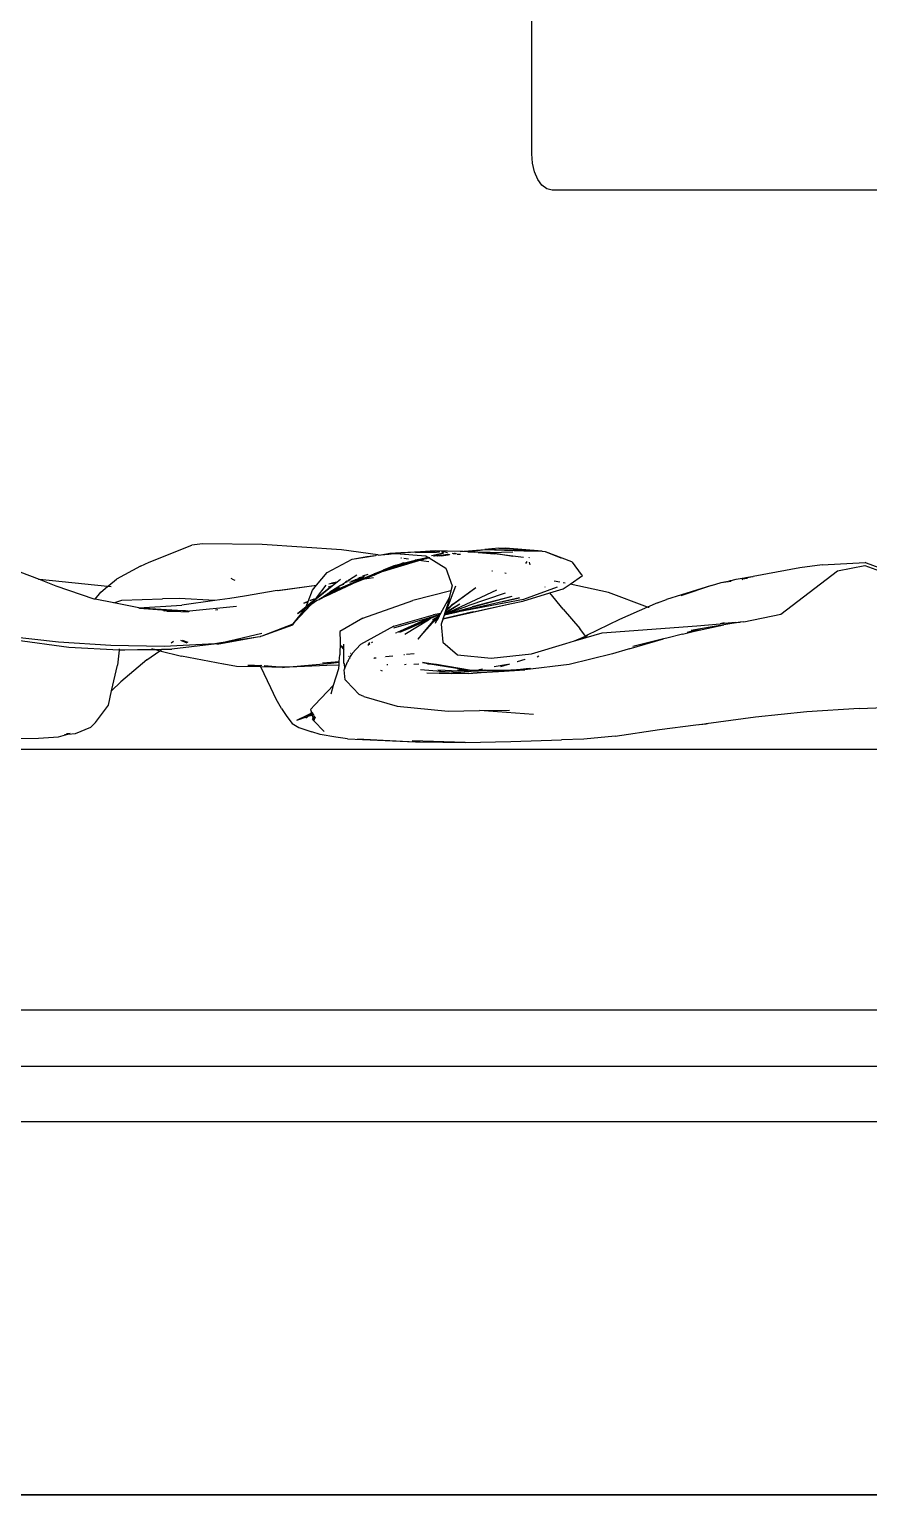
# Model space of a CAD drawing. Header units: millimetres. Extents: x -41292 to 298682, y -22072 to 33155.
# Drawn here: x 27700 to 27925, y 1260.6 to 1653.7 of the extents above; entities that cross this region are included whole.
import ezdxf

# ---------------------------------------------------------------- set-up
doc = ezdxf.new("R2010")
doc.units = ezdxf.units.MM
doc.layers.add('창호', color=4, linetype='Continuous')
doc.layers.add('틀', color=8, linetype='Continuous')

# ---------------------------------------------------------------- blocks, each defined once
blk = doc.blocks.new('AHSISHEUD')
for p, q in [((28462.05, 19268.38), (28462.05, 21288.95)), ((28462.23, 19265.87), (28462.05, 19268.38)), ((28462.78, 19263.53), (28462.23, 19265.87)), ((28463.66, 19261.51), (28462.78, 19263.53)), ((28464.8, 19259.97), (28463.66, 19261.51)), ((28466.12, 19259), (28464.8, 19259.97)), ((28467.55, 19258.67), (28466.12, 19259)), ((29556.55, 19258.67), (28467.55, 19258.67)), ((28359.47, 19158.84), (28370.91, 19163.39)), ((28373.8, 19163.77), (28370.91, 19163.39)), ((28389.83, 19163.62), (28373.8, 19163.77)), ((28411.08, 19162.13), (28389.83, 19163.62)), ((28420.79, 19160.8), (28411.08, 19162.13)), ((28436.18, 19161.91), (28425.6, 19161.14)), ((28427.01, 19161.41), (28436.18, 19161.91)), ((28436.57, 19161.57), (28430.95, 19161.46)), ((28430.95, 19161.46), (28432.61, 19161.56)), ((28432.61, 19161.56), (28437.22, 19161.63)), ((28432.61, 19161.56), (28436.57, 19161.57)), ((28442.89, 19161.74), (28436.18, 19161.91)), ((28437.22, 19161.63), (28436.57, 19161.57)), ((28437.42, 19161.58), (28437.22, 19161.63)), ((28437.85, 19161.64), (28438.05, 19161.6)), ((28438.05, 19161.6), (28438.2, 19161.64)), ((28438.28, 19161.57), (28438.05, 19161.6)), ((28438.43, 19161.61), (28438.28, 19161.57)), ((28438.94, 19161.54), (28438.43, 19161.61)), ((28442.89, 19161.74), (28449.5, 19162.26)), ((28443.69, 19161.72), (28442.89, 19161.74)), ((28444.9, 19161.63), (28443.69, 19161.72)), ((28444.9, 19161.63), (28445.03, 19161.65)), ((28445.03, 19161.65), (28449.5, 19162.26)), ((28445.03, 19161.65), (28446.75, 19161.49)), ((28453.28, 19162.6), (28449.5, 19162.26)), ((28464.87, 19161.78), (28449.5, 19162.26)), ((28449.5, 19162.26), (28459.99, 19161.86)), ((28450.92, 19161.46), (28456.97, 19161.61)), ((28464.87, 19161.78), (28453.28, 19162.6)), ((28453.28, 19162.6), (28455.07, 19162.57)), ((28464.87, 19161.78), (28455.07, 19162.57)), ((28459.99, 19161.86), (28464.87, 19161.78)), ((28464.87, 19161.78), (28465.65, 19161.75)), ((28465.65, 19161.75), (28469.91, 19160.04)), ((28465.65, 19161.75), (28472.72, 19159.07)), ((28357.16, 19157.82), (28350.76, 19154.32)), ((28357.16, 19157.82), (28359.47, 19158.84)), ((28407.22, 19156.06), (28413.93, 19159.69)), ((28413.93, 19159.69), (28420.21, 19160.67)), ((28413.93, 19159.69), (28417.88, 19160.38)), ((28417.88, 19160.38), (28420.21, 19160.67)), ((28420.79, 19160.8), (28420.21, 19160.67)), ((28421.01, 19160.77), (28420.79, 19160.8)), ((28421.01, 19160.77), (28421.7, 19160.85)), ((28421.39, 19160.72), (28421.33, 19160.72)), ((28421.7, 19160.85), (28424.01, 19161.26)), ((28421.7, 19160.85), (28423.73, 19161.03)), ((28426.24, 19158.1), (28422.28, 19156.69)), ((28425.1, 19157.84), (28422.28, 19156.69)), ((28422.33, 19156.41), (28431.83, 19159.29)), ((28423.73, 19161.03), (28425.03, 19161.18)), ((28425.6, 19161.14), (28423.73, 19161.03)), ((28424.01, 19161.26), (28427.01, 19161.41)), ((28424.01, 19161.26), (28425.03, 19161.18)), ((28425.03, 19161.18), (28427.01, 19161.41)), ((28425.03, 19161.18), (28425.6, 19161.14)), ((28431.13, 19159.22), (28425.08, 19157.51)), ((28425.08, 19157.51), (28426.87, 19158.25)), ((28425.34, 19157.89), (28425.1, 19157.84)), ((28425.48, 19157.94), (28425.34, 19157.89)), ((28425.48, 19157.94), (28427.45, 19158.57)), ((28426.24, 19158.1), (28425.48, 19157.94)), ((28425.6, 19161.14), (28433.64, 19160.52)), ((28426.24, 19158.1), (28426.87, 19158.25)), ((28426.62, 19158.24), (28426.24, 19158.1)), ((28427.45, 19158.57), (28426.62, 19158.24)), ((28427.26, 19158.4), (28426.62, 19158.24)), ((28426.87, 19158.25), (28431.13, 19159.22)), ((28426.87, 19158.25), (28427.26, 19158.4)), ((28427.16, 19159.93), (28426.93, 19159.96)), ((28430.46, 19159.24), (28427.26, 19158.4)), ((28427.26, 19158.4), (28427.79, 19158.65)), ((28427.79, 19158.65), (28427.45, 19158.57)), ((28427.79, 19158.65), (28428, 19158.7)), ((28429.06, 19159.67), (28427.82, 19159.84)), ((28431.01, 19159.4), (28430.46, 19159.24)), ((28431.15, 19159.38), (28430.46, 19159.24)), ((28431.01, 19159.4), (28430.86, 19159.42)), ((28431.65, 19159.58), (28431.01, 19159.4)), ((28431.15, 19159.38), (28431.01, 19159.4)), ((28431.52, 19159.33), (28431.13, 19159.22)), ((28431.21, 19159.37), (28431.15, 19159.38)), ((28432.46, 19159.6), (28431.21, 19159.37)), ((28431.52, 19159.33), (28431.21, 19159.37)), ((28431.58, 19159.32), (28431.52, 19159.33)), ((28431.65, 19159.34), (28431.58, 19159.32)), ((28431.65, 19159.58), (28434.23, 19160.16)), ((28431.65, 19159.58), (28433.14, 19159.79)), ((28431.65, 19159.34), (28433.11, 19159.68)), ((28432.46, 19159.6), (28431.65, 19159.34)), ((28431.83, 19159.29), (28431.65, 19159.34)), ((28431.83, 19159.29), (28433.11, 19159.68)), ((28434.49, 19158.92), (28431.83, 19159.29)), ((28432.77, 19159.65), (28432.46, 19159.6)), ((28433.14, 19159.79), (28432.77, 19159.65)), ((28433.11, 19159.68), (28432.77, 19159.65)), ((28433.41, 19159.77), (28433.11, 19159.68)), ((28433.14, 19159.79), (28433.33, 19159.84)), ((28433.33, 19159.84), (28433.6, 19159.88)), ((28433.41, 19159.77), (28434.01, 19159.95)), ((28433.41, 19159.77), (28433.86, 19159.85)), ((28433.6, 19159.88), (28433.91, 19159.97)), ((28433.64, 19160.52), (28434.23, 19160.16)), ((28434.45, 19160.02), (28433.86, 19159.85)), ((28433.86, 19159.85), (28434.01, 19159.95)), ((28433.91, 19159.97), (28434.01, 19159.95)), ((28434.01, 19159.95), (28434.31, 19160.04)), ((28434.23, 19160.16), (28434.36, 19160.18)), ((28434.34, 19160.09), (28434.23, 19160.16)), ((28434.31, 19160.04), (28434.34, 19160.09)), ((28434.31, 19160.04), (28434.4, 19160.05)), ((28434.34, 19160.09), (28434.43, 19160.15)), ((28434.34, 19160.09), (28434.4, 19160.05)), ((28434.4, 19160.05), (28434.48, 19160.13)), ((28434.4, 19160.05), (28434.45, 19160.02)), ((28434.45, 19160.02), (28434.53, 19160.1)), ((28434.53, 19159.97), (28434.45, 19160.02)), ((28434.48, 19160.13), (28434.53, 19160.1)), ((28434.53, 19160.1), (28434.57, 19160.08)), ((28434.53, 19159.97), (28434.65, 19160.05)), ((28434.68, 19160.03), (28434.53, 19159.97)), ((28434.53, 19159.97), (28439, 19157.22)), ((28434.74, 19160), (28434.68, 19160.03)), ((28438.44, 19161.3), (28435.23, 19160.53)), ((28435.76, 19160.53), (28435.92, 19160.53)), ((28435.99, 19160.55), (28435.92, 19160.53)), ((28436.03, 19160.53), (28435.99, 19160.55)), ((28438.44, 19161.3), (28436.03, 19160.53)), ((28436.03, 19160.53), (28437.62, 19160.71)), ((28436.77, 19160.53), (28436.86, 19160.53)), ((28436.86, 19160.53), (28437.62, 19160.71)), ((28437.37, 19160.54), (28438.81, 19160.78)), ((28437.62, 19160.71), (28437.68, 19160.72)), ((28437.68, 19160.72), (28439.57, 19161)), ((28437.68, 19160.72), (28439.75, 19160.95)), ((28437.68, 19160.72), (28438.81, 19160.78)), ((28437.81, 19160.53), (28437.71, 19160.54)), ((28437.81, 19160.53), (28439.7, 19160.83)), ((28439.16, 19160.8), (28437.81, 19160.53)), ((28438.47, 19161.29), (28438.44, 19161.3)), ((28438.81, 19160.78), (28439.16, 19160.8)), ((28439.44, 19161.48), (28439.07, 19161.44)), ((28439.16, 19160.8), (28439.75, 19160.95)), ((28439.16, 19160.8), (28439.7, 19160.83)), ((28439.44, 19161.48), (28439.51, 19161.47)), ((28439.57, 19161), (28439.62, 19160.99)), ((28439.7, 19160.83), (28440.03, 19160.88)), ((28439.75, 19160.95), (28439.87, 19160.92)), ((28440.03, 19160.88), (28440.13, 19160.85)), ((28441.12, 19161.11), (28440.83, 19161.16)), ((28441.29, 19161.19), (28441.12, 19161.11)), ((28441.74, 19161.18), (28441.12, 19161.11)), ((28441.29, 19161.19), (28441.36, 19161.23)), ((28441.32, 19161.08), (28441.74, 19161.18)), ((28441.36, 19161.23), (28441.49, 19161.21)), ((28441.74, 19161.18), (28441.87, 19161.16)), ((28442.05, 19160.96), (28443.01, 19161.01)), ((28447.74, 19161.42), (28446.75, 19161.49)), ((28448.92, 19161.47), (28447.74, 19161.42)), ((28447.74, 19161.42), (28448.85, 19161.34)), ((28448.85, 19161.34), (28450.92, 19161.46)), ((28448.85, 19161.34), (28452.1, 19161.1)), ((28450.92, 19161.46), (28448.92, 19161.47)), ((28450.92, 19161.46), (28457.02, 19160.49)), ((28457.02, 19160.49), (28452.1, 19161.1)), ((28459.82, 19160.11), (28457.02, 19160.49)), ((28460.73, 19159.07), (28460.37, 19158.46)), ((28461.36, 19160.11), (28461.28, 19159.99)), ((28461.68, 19158.17), (28461.43, 19158.81)), ((28461.44, 19159.98), (28461.48, 19160.1)), ((28469.91, 19160.04), (28469.96, 19160.02)), ((28472.9, 19158.84), (28472.72, 19159.07)), ((28472.9, 19158.84), (28472.97, 19158.81)), ((28475.41, 19155.54), (28472.97, 19158.81)), ((28539.89, 19158.18), (28533.98, 19157.29)), ((28539.89, 19158.18), (28551.46, 19158.76)), ((28544.05, 19156.56), (28551.34, 19157.95)), ((28551.34, 19157.95), (28557.31, 19155.85)), ((28551.85, 19158.59), (28551.46, 19158.76)), ((28557.85, 19156.36), (28551.85, 19158.59)), ((28330.12, 19154.16), (28324.96, 19156.17)), ((28330.12, 19154.16), (28329.8, 19154.19)), ((28334.53, 19152.44), (28330.12, 19154.16)), ((28348.35, 19152.32), (28330.12, 19154.16)), ((28348.72, 19152.63), (28350.76, 19154.32)), ((28381.41, 19154.54), (28382.02, 19154.21)), ((28382.02, 19154.21), (28382.46, 19153.98)), ((28404.38, 19152.65), (28407.22, 19156.06)), ((28409.15, 19151.27), (28415.69, 19154.01)), ((28409.9, 19153.58), (28410.77, 19154.27)), ((28412.59, 19153.77), (28412.11, 19153.46)), ((28415.69, 19154.01), (28412.47, 19152.45)), ((28412.59, 19153.77), (28412.76, 19153.88)), ((28412.59, 19153.77), (28412.92, 19153.82)), ((28412.59, 19153.77), (28412.9, 19153.8)), ((28412.76, 19153.88), (28413.2, 19154.02)), ((28412.76, 19153.88), (28412.92, 19153.98)), ((28412.92, 19153.98), (28413.08, 19154.09)), ((28413.2, 19154.02), (28412.92, 19153.98)), ((28413.08, 19154.09), (28413.23, 19154.19)), ((28413.39, 19154.16), (28413.08, 19154.09)), ((28413.24, 19154.05), (28413.2, 19154.02)), ((28413.23, 19154.19), (28415.19, 19155.46)), ((28413.23, 19154.19), (28413.49, 19154.24)), ((28415.33, 19154.14), (28413.23, 19153.41)), ((28414.94, 19154.08), (28413.68, 19153.63)), ((28413.97, 19153.05), (28418.11, 19154.99)), ((28417.36, 19154.41), (28413.97, 19153.05)), ((28414.45, 19154.01), (28414.48, 19154.03)), ((28414.48, 19154.03), (28414.94, 19154.08)), ((28414.83, 19154.2), (28416.67, 19154.7)), ((28414.97, 19154.09), (28414.94, 19154.08)), ((28416.67, 19154.7), (28414.97, 19154.09)), ((28414.97, 19154.09), (28415.33, 19154.14)), ((28416.57, 19154.57), (28415.33, 19154.14)), ((28415.33, 19154.14), (28416.04, 19154.23)), ((28416.67, 19154.7), (28415.44, 19154.5)), ((28415.69, 19154.01), (28415.72, 19154.03)), ((28415.72, 19154.03), (28418.11, 19154.99)), ((28415.75, 19154.65), (28415.83, 19154.69)), ((28417.24, 19155), (28415.83, 19154.69)), ((28415.83, 19154.69), (28417.08, 19154.89)), ((28416.67, 19154.7), (28416.84, 19154.74)), ((28416.83, 19155.18), (28418.23, 19155.63)), ((28416.84, 19154.74), (28416.94, 19154.8)), ((28419.8, 19155.39), (28417.36, 19154.41)), ((28417.36, 19154.41), (28419.66, 19154.72)), ((28418.11, 19154.99), (28419.86, 19155.71)), ((28422.33, 19156.41), (28419.8, 19155.39)), ((28419.8, 19155.39), (28420.12, 19155.45)), ((28425.08, 19157.51), (28419.86, 19155.71)), ((28419.86, 19155.71), (28422.28, 19156.69)), ((28419.86, 19155.71), (28422.33, 19156.41)), ((28425.08, 19157.51), (28422.33, 19156.41)), ((28439, 19157.22), (28440.73, 19152.47)), ((28451.57, 19156.42), (28451.35, 19156.46)), ((28455.21, 19155.82), (28454.87, 19155.88)), ((28469.63, 19153.47), (28468.12, 19153.71)), ((28472.38, 19152.98), (28475.68, 19155.25)), ((28475.68, 19155.25), (28475.41, 19155.54)), ((28512.83, 19153.39), (28515.16, 19153.8)), ((28512.83, 19153.39), (28514.75, 19153.67)), ((28514.89, 19153.7), (28515.48, 19153.78)), ((28515.16, 19153.8), (28516.86, 19154.29)), ((28515.75, 19153.88), (28515.16, 19153.8)), ((28516.86, 19154.29), (28521.21, 19154.99)), ((28518.49, 19154.24), (28518.65, 19154.3)), ((28519.78, 19154.43), (28518.65, 19154.3)), ((28519.43, 19154.63), (28521.21, 19154.99)), ((28521.03, 19154.9), (28519.43, 19154.63)), ((28519.93, 19154.49), (28519.78, 19154.43)), ((28521.21, 19154.99), (28521.36, 19155.02)), ((28521.36, 19155.02), (28521.4, 19155.03)), ((28533.98, 19157.29), (28521.4, 19155.03)), ((28528.82, 19144.91), (28544.05, 19156.56)), ((28344.75, 19148.94), (28334.53, 19152.44)), ((28345, 19148.89), (28346.51, 19150.83)), ((28346.51, 19150.83), (28348.35, 19152.32)), ((28348.35, 19152.32), (28348.72, 19152.63)), ((28349.32, 19152.23), (28348.35, 19152.32)), ((28385.09, 19149.77), (28381.15, 19149.12)), ((28393.78, 19151.27), (28385.09, 19149.77)), ((28393.78, 19151.27), (28404.38, 19152.65)), ((28394.13, 19151.26), (28404.38, 19152.65)), ((28402.13, 19148.31), (28403.26, 19151.31)), ((28403.26, 19151.31), (28404.38, 19152.65)), ((28403.96, 19148.75), (28408.54, 19152.49)), ((28404.33, 19149.24), (28406.92, 19152.7)), ((28408.54, 19152.49), (28404.59, 19149.35)), ((28408.25, 19150.75), (28405.07, 19148.88)), ((28405.07, 19148.88), (28407.44, 19150.42)), ((28408.25, 19150.75), (28405.09, 19148.84)), ((28406.91, 19149.73), (28405.97, 19149.28)), ((28406.91, 19149.73), (28413.97, 19153.05)), ((28412.47, 19152.45), (28406.91, 19149.73)), ((28407.44, 19150.42), (28407.97, 19150.77)), ((28408.25, 19150.75), (28407.44, 19150.42)), ((28407.61, 19152.24), (28408.54, 19152.49)), ((28409.56, 19153.3), (28407.7, 19152.92)), ((28410.8, 19152.61), (28407.97, 19150.77)), ((28407.97, 19150.77), (28409.08, 19151.23)), ((28408, 19153.14), (28408.08, 19153.17)), ((28408.08, 19153.17), (28409.56, 19153.3)), ((28408.36, 19150.8), (28408.25, 19150.75)), ((28412.47, 19152.45), (28408.36, 19150.8)), ((28409.08, 19151.23), (28408.36, 19150.8)), ((28408.39, 19153.3), (28409.9, 19153.58)), ((28408.54, 19152.49), (28409.56, 19153.3)), ((28409.08, 19151.23), (28409.15, 19151.27)), ((28410.52, 19152.08), (28409.15, 19151.27)), ((28409.56, 19153.3), (28409.9, 19153.58)), ((28410.8, 19152.61), (28412.11, 19153.46)), ((28411.56, 19152.84), (28410.8, 19152.61)), ((28411.68, 19152.92), (28411.56, 19152.84)), ((28412.11, 19153.46), (28412.61, 19153.59)), ((28440.41, 19151.17), (28430.21, 19148.54)), ((28439.28, 19146.19), (28441.7, 19152.48)), ((28440.41, 19151.17), (28439.94, 19149.28)), ((28452.63, 19151.31), (28440.23, 19145.55)), ((28440.73, 19152.47), (28440.41, 19151.17)), ((28440.53, 19147.36), (28447.1, 19152.06)), ((28440.97, 19147.56), (28447.1, 19152.06)), ((28454.93, 19150.51), (28444.91, 19147.16)), ((28459.72, 19148.41), (28466.89, 19150.6)), ((28468.89, 19152.14), (28459.85, 19148.8)), ((28465.63, 19152.14), (28465.61, 19152.17)), ((28466.89, 19150.6), (28470.52, 19151.7)), ((28470.53, 19146.25), (28466.89, 19150.6)), ((28471, 19153.24), (28470.49, 19153.32)), ((28470.52, 19151.7), (28472.38, 19152.98)), ((28482.69, 19150.69), (28472.38, 19152.98)), ((28493.12, 19146.77), (28482.69, 19150.69)), ((28510.28, 19152.55), (28498.22, 19148.83)), ((28510.28, 19152.55), (28502.04, 19149.81)), ((28510.28, 19152.55), (28512.83, 19153.39)), ((28345, 19148.89), (28344.75, 19148.94)), ((28350.05, 19147.9), (28345, 19148.89)), ((28350.05, 19147.9), (28352.16, 19148.69)), ((28356.75, 19146.59), (28350.05, 19147.9)), ((28352.16, 19148.69), (28363.05, 19149.05)), ((28356.75, 19146.59), (28368.3, 19147.32)), ((28356.94, 19146.54), (28356.75, 19146.59)), ((28356.94, 19146.54), (28366.45, 19145.78)), ((28368.49, 19145.78), (28356.94, 19146.54)), ((28367.53, 19149.14), (28363.05, 19149.05)), ((28363.7, 19145.75), (28363.33, 19145.79)), ((28377.11, 19148.56), (28367.53, 19149.14)), ((28377.11, 19148.56), (28368.3, 19147.32)), ((28382.89, 19146.97), (28370.31, 19145.7)), ((28381.15, 19149.12), (28377.11, 19148.56)), ((28377.87, 19146.05), (28377.28, 19145.94)), ((28398.13, 19142.32), (28401.42, 19146.4)), ((28398.68, 19142.92), (28402.86, 19147.44)), ((28398.68, 19142.92), (28401.42, 19146.4)), ((28399.29, 19145.12), (28401.61, 19146.92)), ((28399.29, 19145.12), (28401.47, 19146.54)), ((28400.97, 19147.82), (28402.13, 19148.31)), ((28402.12, 19148.29), (28400.97, 19147.82)), ((28401.42, 19146.4), (28401.47, 19146.54)), ((28401.47, 19146.54), (28401.52, 19146.57)), ((28401.52, 19146.57), (28402.86, 19147.44)), ((28401.52, 19146.57), (28401.61, 19146.92)), ((28401.61, 19146.92), (28402.12, 19148.29)), ((28401.82, 19147.08), (28403.62, 19148.48)), ((28403.66, 19148.6), (28401.88, 19147.18)), ((28402.12, 19148.29), (28402.13, 19148.31)), ((28402.67, 19148.54), (28402.65, 19148.5)), ((28402.67, 19148.54), (28403.77, 19149)), ((28403.76, 19148.94), (28402.67, 19148.54)), ((28404.67, 19148.62), (28402.86, 19147.44)), ((28402.86, 19147.44), (28403.54, 19148.18)), ((28403.54, 19148.18), (28403.96, 19148.75)), ((28403.96, 19148.75), (28404.14, 19148.99)), ((28404.42, 19149.21), (28404.14, 19148.99)), ((28404.14, 19148.99), (28404.26, 19149.15)), ((28404.26, 19149.15), (28404.33, 19149.24)), ((28404.42, 19149.21), (28404.26, 19149.15)), ((28404.33, 19149.24), (28404.59, 19149.35)), ((28404.59, 19149.35), (28404.42, 19149.21)), ((28404.67, 19148.62), (28405.07, 19148.88)), ((28404.67, 19148.62), (28405.09, 19148.84)), ((28405.09, 19148.84), (28405.97, 19149.28)), ((28416.82, 19143.86), (28430.21, 19148.54)), ((28439.94, 19149.28), (28437.64, 19145.1)), ((28439.47, 19147.38), (28437.77, 19142.25)), ((28438.3, 19143.63), (28456.23, 19147.66)), ((28456.7, 19149.66), (28438.71, 19144.69)), ((28442.8, 19147.55), (28438.84, 19145.04)), ((28439.77, 19145.82), (28438.96, 19145.35)), ((28439.02, 19145.49), (28439.77, 19145.82)), ((28439.62, 19146.34), (28439.13, 19145.78)), ((28439.13, 19145.78), (28439.19, 19145.95)), ((28439.19, 19145.95), (28439.62, 19146.34)), ((28439.19, 19145.95), (28439.25, 19146.1)), ((28439.25, 19146.1), (28439.89, 19146.64)), ((28439.25, 19146.1), (28439.28, 19146.19)), ((28440.53, 19147.36), (28439.28, 19146.19)), ((28439.94, 19149.28), (28439.47, 19147.38)), ((28439.62, 19146.34), (28440.97, 19147.56)), ((28439.89, 19146.64), (28439.62, 19146.34)), ((28442.8, 19147.55), (28439.77, 19145.82)), ((28439.89, 19146.64), (28440.97, 19147.56)), ((28440.53, 19147.36), (28439.89, 19146.64)), ((28440.97, 19147.56), (28440.53, 19147.36)), ((28440.73, 19145.64), (28444.91, 19147.16)), ((28458.75, 19149.24), (28442.46, 19145.5)), ((28459.85, 19148.8), (28442.46, 19145.5)), ((28456.7, 19149.66), (28446.12, 19146.86)), ((28446.49, 19145.57), (28456.23, 19147.66)), ((28453.91, 19148.2), (28458.75, 19149.24)), ((28456.23, 19147.66), (28459.72, 19148.41)), ((28470.53, 19146.25), (28475, 19141.1)), ((28493.12, 19146.77), (28485.56, 19143.44)), ((28495.78, 19147.93), (28493.12, 19146.77)), ((28493.42, 19146.65), (28493.26, 19146.71)), ((28493.52, 19146.7), (28493.42, 19146.65)), ((28495.78, 19147.93), (28498.22, 19148.83)), ((28366.45, 19145.78), (28363.7, 19145.75)), ((28364.25, 19145.7), (28367.97, 19145.66)), ((28366.45, 19145.78), (28367.97, 19145.66)), ((28367.97, 19145.66), (28370.06, 19145.5)), ((28369.28, 19145.78), (28368.49, 19145.78)), ((28369.97, 19145.68), (28368.49, 19145.78)), ((28369.97, 19145.68), (28370.31, 19145.7)), ((28389.76, 19139.1), (28398.13, 19142.32)), ((28389.76, 19139.1), (28397.99, 19142.03)), ((28397.99, 19142.03), (28398.68, 19142.92)), ((28397.99, 19142.03), (28398.13, 19142.32)), ((28398.13, 19142.32), (28398.68, 19142.92)), ((28416.82, 19143.86), (28410.58, 19140.22)), ((28425.09, 19141.21), (28435.35, 19144.22)), ((28425.11, 19141.67), (28435.69, 19144.75)), ((28426.05, 19140.1), (28434.42, 19143.86)), ((28426.05, 19140.1), (28431.24, 19142.25)), ((28431.24, 19142.25), (28426.62, 19139.97)), ((28428.07, 19139.57), (28434.36, 19143.41)), ((28434.36, 19143.41), (28429.19, 19141.1)), ((28434.42, 19143.86), (28431.24, 19142.25)), ((28431.24, 19142.25), (28434.88, 19143.73)), ((28435.49, 19142.9), (28431.51, 19138.18)), ((28431.51, 19138.18), (28435.58, 19142.68)), ((28434.36, 19143.41), (28434.88, 19143.73)), ((28434.42, 19143.86), (28434.51, 19143.88)), ((28434.51, 19143.88), (28434.56, 19143.89)), ((28434.56, 19143.89), (28434.6, 19143.91)), ((28434.77, 19143.97), (28434.6, 19143.91)), ((28435.59, 19144.2), (28434.77, 19143.97)), ((28434.88, 19143.73), (28434.89, 19143.77)), ((28435.06, 19143.8), (28434.89, 19143.77)), ((28435.06, 19143.8), (28436.29, 19144.33)), ((28435.35, 19144.22), (28435.95, 19144.34)), ((28437.15, 19144.32), (28435.44, 19143.33)), ((28436.7, 19143.93), (28435.44, 19143.33)), ((28435.53, 19142.93), (28435.49, 19142.9)), ((28435.51, 19143), (28435.64, 19143.03)), ((28435.51, 19143.03), (28435.64, 19143.03)), ((28435.53, 19142.93), (28435.64, 19143.03)), ((28435.93, 19143.01), (28435.53, 19142.93)), ((28435.58, 19142.68), (28435.53, 19142.93)), ((28435.93, 19143.01), (28435.58, 19142.68)), ((28435.95, 19144.34), (28435.59, 19144.2)), ((28436.29, 19144.33), (28435.59, 19144.2)), ((28435.64, 19143.03), (28435.7, 19143.08)), ((28437.64, 19145.1), (28435.69, 19144.75)), ((28435.7, 19143.08), (28435.8, 19143.1)), ((28435.8, 19143.1), (28436.7, 19143.93)), ((28436.5, 19143.55), (28435.8, 19143.1)), ((28435.8, 19143.1), (28436.05, 19143.12)), ((28436.57, 19143.17), (28435.93, 19143.01)), ((28436.05, 19143.12), (28435.93, 19143.01)), ((28437.5, 19144.85), (28435.95, 19144.34)), ((28435.95, 19144.34), (28436.7, 19144.51)), ((28436.1, 19143.17), (28436.05, 19143.12)), ((28436.05, 19143.12), (28436.07, 19143.13)), ((28436.07, 19143.13), (28436.1, 19143.17)), ((28436.14, 19143.18), (28436.1, 19143.17)), ((28436.5, 19143.55), (28436.14, 19143.18)), ((28436.14, 19143.18), (28436.65, 19143.3)), ((28436.14, 19143.18), (28436.62, 19143.25)), ((28436.57, 19143.17), (28436.18, 19142.44)), ((28436.29, 19144.33), (28436.7, 19144.51)), ((28436.64, 19143.64), (28436.5, 19143.55)), ((28436.62, 19143.25), (28436.57, 19143.17)), ((28436.65, 19143.3), (28436.62, 19143.25)), ((28436.64, 19143.64), (28437.03, 19143.99)), ((28436.94, 19143.83), (28436.64, 19143.64)), ((28436.94, 19143.83), (28436.65, 19143.3)), ((28436.7, 19144.51), (28437.5, 19144.85)), ((28436.7, 19143.93), (28437.15, 19144.32)), ((28437.1, 19144.12), (28436.7, 19143.93)), ((28437.03, 19143.99), (28436.94, 19143.83)), ((28437.1, 19144.12), (28437.03, 19143.99)), ((28437.23, 19144.36), (28437.1, 19144.12)), ((28437.23, 19144.36), (28437.15, 19144.32)), ((28437.23, 19144.36), (28437.5, 19144.85)), ((28437.64, 19145.1), (28437.5, 19144.85)), ((28438.3, 19143.63), (28437.77, 19142.25)), ((28437.77, 19142.25), (28438.19, 19137.43)), ((28438.3, 19143.63), (28438.33, 19143.7)), ((28438.33, 19143.7), (28446.02, 19145.53)), ((28438.33, 19143.7), (28438.69, 19144.64)), ((28441.8, 19145.38), (28438.69, 19144.64)), ((28438.69, 19144.64), (28438.71, 19144.69)), ((28438.71, 19144.69), (28438.78, 19144.88)), ((28439.7, 19145.31), (28438.78, 19144.88)), ((28438.78, 19144.88), (28438.84, 19145.04)), ((28438.84, 19145.04), (28438.96, 19145.35)), ((28438.96, 19145.35), (28439.02, 19145.49)), ((28439.02, 19145.49), (28439.13, 19145.78)), ((28439.7, 19145.31), (28440.55, 19145.61)), ((28440.23, 19145.55), (28439.7, 19145.31)), ((28440.55, 19145.61), (28440.23, 19145.55)), ((28440.73, 19145.64), (28440.55, 19145.61)), ((28442.46, 19145.5), (28441.8, 19145.38)), ((28446.37, 19145.56), (28444.8, 19145.18)), ((28485.56, 19143.44), (28476.77, 19139.17)), ((28505.69, 19140.38), (28513.6, 19142)), ((28506.35, 19141.8), (28512.56, 19142.3)), ((28513.6, 19142), (28507.33, 19140.93)), ((28516.8, 19142.65), (28512.56, 19142.3)), ((28513.66, 19142.59), (28512.56, 19142.3)), ((28517.97, 19142.74), (28513.6, 19142)), ((28516.8, 19142.65), (28516.92, 19142.67)), ((28516.92, 19142.67), (28517.97, 19142.74)), ((28518.01, 19142.75), (28517.97, 19142.74)), ((28518.96, 19142.82), (28518.01, 19142.75)), ((28518.96, 19142.82), (28528.82, 19144.91)), ((28321.7, 19138.96), (28335.17, 19137.51)), ((28368.32, 19137.97), (28369.9, 19137.37)), ((28378.21, 19136.96), (28388.54, 19138.8)), ((28389.69, 19139.69), (28381.07, 19137.64)), ((28381.07, 19137.64), (28388.54, 19138.8)), ((28388.54, 19138.8), (28389.25, 19138.91)), ((28389.25, 19138.91), (28389.34, 19138.95)), ((28389.34, 19138.95), (28389.4, 19138.96)), ((28389.4, 19138.96), (28389.76, 19139.1)), ((28410.58, 19140.22), (28410.7, 19137.52)), ((28425.11, 19141.67), (28416.17, 19136.75)), ((28425.55, 19139.78), (28425.58, 19139.8)), ((28425.87, 19139.91), (28425.58, 19139.8)), ((28426.27, 19140.05), (28425.98, 19139.95)), ((28428.96, 19141.01), (28426.62, 19139.97)), ((28428.99, 19141.01), (28428.96, 19141.01)), ((28429.19, 19141.1), (28428.99, 19141.01)), ((28473.57, 19137.76), (28476.47, 19139.04)), ((28473.57, 19137.76), (28474.5, 19138.03)), ((28474.5, 19138.03), (28480.99, 19139.93)), ((28476.58, 19138.87), (28474.5, 19138.03)), ((28476.47, 19139.04), (28475, 19141.1)), ((28476.47, 19139.04), (28476.77, 19139.17)), ((28476.58, 19138.87), (28476.47, 19139.04)), ((28477.02, 19139.09), (28476.58, 19138.87)), ((28480.99, 19139.93), (28506.35, 19141.8)), ((28488.23, 19135.58), (28497.4, 19138.24)), ((28497.4, 19138.24), (28489.17, 19136.22)), ((28498.27, 19138.5), (28497.4, 19138.24)), ((28502.53, 19139.5), (28498.27, 19138.5)), ((28502.53, 19139.5), (28505.69, 19140.38)), ((28507.33, 19140.93), (28503.77, 19139.99)), ((28503.77, 19139.99), (28505.69, 19140.38)), ((28507.33, 19140.93), (28504.77, 19140.49)), ((28337.94, 19135.97), (28323.6, 19137.89)), ((28335.17, 19137.51), (28349.26, 19136.59)), ((28351.44, 19135.22), (28337.94, 19135.97)), ((28349.26, 19136.59), (28363.52, 19136.34)), ((28351.44, 19135.22), (28351.05, 19131.22)), ((28351.47, 19135.61), (28351.44, 19135.26)), ((28351.68, 19135.2), (28351.44, 19135.22)), ((28360.99, 19135.44), (28351.68, 19135.2)), ((28351.68, 19135.2), (28353, 19135.3)), ((28353, 19135.3), (28360.99, 19135.44)), ((28358.88, 19132.65), (28362.38, 19135.1)), ((28360.1, 19135.66), (28360.99, 19135.44)), ((28360.99, 19135.44), (28361.08, 19135.42)), ((28361.08, 19135.42), (28362.91, 19135.48)), ((28361.08, 19135.42), (28362.38, 19135.1)), ((28362.38, 19135.1), (28362.91, 19135.48)), ((28362.38, 19135.1), (28368.21, 19133.67)), ((28362.91, 19135.48), (28362.99, 19135.54)), ((28362.91, 19135.48), (28365.58, 19135.53)), ((28363.52, 19136.34), (28377.12, 19137.02)), ((28365.4, 19137.22), (28366.03, 19137.66)), ((28377.69, 19136.9), (28365.58, 19135.53)), ((28367.88, 19137.91), (28369.57, 19137.23)), ((28377.12, 19137.02), (28380.99, 19137.62)), ((28377.69, 19136.9), (28378.01, 19136.92)), ((28378.01, 19136.92), (28378.21, 19136.96)), ((28380.99, 19137.62), (28378.21, 19136.96)), ((28380.99, 19137.62), (28381.07, 19137.64)), ((28410.7, 19137.52), (28410.61, 19133.97)), ((28411.65, 19135.8), (28410.87, 19136.4)), ((28410.87, 19136.4), (28411.66, 19135.35)), ((28411.65, 19135.8), (28411.65, 19136.83)), ((28411.66, 19135.35), (28411.65, 19135.8)), ((28411.68, 19131.75), (28411.66, 19135.35)), ((28413.93, 19134.38), (28413.39, 19133.53)), ((28413.53, 19134.35), (28413.49, 19134.38)), ((28416.17, 19136.75), (28413.93, 19134.38)), ((28418.12, 19136.61), (28418.7, 19136.99)), ((28418.38, 19137.06), (28418.41, 19137.12)), ((28418.6, 19137.25), (28418.41, 19137.12)), ((28419.01, 19137.19), (28419.15, 19137.28)), ((28419.29, 19137.37), (28419.44, 19137.47)), ((28427.93, 19134), (28427.8, 19133.98)), ((28430.54, 19134.3), (28428.48, 19134.06)), ((28438.19, 19137.43), (28442.18, 19134)), ((28442.18, 19134), (28451.19, 19133.08)), ((28451.19, 19133.08), (28461.97, 19134.24)), ((28461.97, 19134.24), (28471.24, 19137.07)), ((28471.24, 19137.07), (28473.57, 19137.76)), ((28483.7, 19134.28), (28472.12, 19131.43)), ((28487.91, 19135.5), (28483.7, 19134.28)), ((28488.23, 19135.58), (28487.91, 19135.5)), ((28349.45, 19124.29), (28351.05, 19131.22)), ((28358.88, 19132.65), (28351.93, 19126.77)), ((28379.46, 19131.52), (28368.21, 19133.67)), ((28379.51, 19131.52), (28379.46, 19131.52)), ((28382.9, 19130.87), (28379.51, 19131.52)), ((28389.42, 19130.74), (28382.9, 19130.87)), ((28387.65, 19131.24), (28385.92, 19131.1)), ((28385.92, 19131.1), (28389.22, 19131.17)), ((28389.22, 19131.17), (28389.21, 19131.19)), ((28389.22, 19131.17), (28389.72, 19131.18)), ((28389.42, 19130.74), (28389.22, 19131.17)), ((28395.21, 19130.63), (28389.42, 19130.74)), ((28392.08, 19125.11), (28389.42, 19130.74)), ((28390.31, 19131.16), (28394.5, 19130.73)), ((28394.5, 19130.73), (28396.35, 19130.76)), ((28395.21, 19130.63), (28396.35, 19130.76)), ((28396.35, 19130.76), (28397.17, 19130.79)), ((28397.17, 19130.79), (28408.33, 19131.73)), ((28397.17, 19130.79), (28407.15, 19131.2)), ((28406, 19131.8), (28410.47, 19132.21)), ((28407.15, 19131.2), (28410.4, 19131.33)), ((28408.33, 19131.73), (28410.45, 19132)), ((28408.96, 19125.84), (28410.32, 19130.34)), ((28410.32, 19130.34), (28410.4, 19131.33)), ((28410.4, 19131.33), (28410.45, 19132)), ((28410.45, 19132), (28410.47, 19132.21)), ((28410.47, 19132.21), (28410.61, 19133.97)), ((28411.68, 19131.75), (28411.84, 19130.64)), ((28411.78, 19131.7), (28411.84, 19130.64)), ((28411.78, 19129.95), (28411.87, 19130.14)), ((28411.84, 19130.64), (28411.87, 19130.14)), ((28411.87, 19130.14), (28412.72, 19132.12)), ((28412.77, 19132.17), (28412.72, 19132.12)), ((28412.89, 19132.43), (28412.77, 19132.17)), ((28412.77, 19132.17), (28412.91, 19132.29)), ((28412.82, 19132.42), (28412.89, 19132.43)), ((28413.39, 19133.53), (28412.89, 19132.43)), ((28412.89, 19132.43), (28412.98, 19132.44)), ((28412.96, 19133.61), (28413, 19133.56)), ((28413.12, 19133.85), (28413.15, 19133.78)), ((28413.28, 19133.18), (28413.39, 19133.53)), ((28413.28, 19133.18), (28413.32, 19133.13)), ((28413.28, 19133.04), (28413.32, 19133.13)), ((28413.39, 19133.53), (28413.58, 19133.66)), ((28419.73, 19133.05), (28419.8, 19133.06)), ((28420.34, 19133.12), (28419.8, 19133.06)), ((28420.1, 19133.22), (28420.15, 19133.22)), ((28422.7, 19133.4), (28422.65, 19133.39)), ((28424.81, 19133.64), (28422.88, 19133.42)), ((28423.25, 19131.39), (28423.52, 19131.39)), ((28427.95, 19131.44), (28428.39, 19131.45)), ((28430.48, 19131.5), (28431.8, 19131.54)), ((28432.23, 19130.07), (28439.97, 19129.44)), ((28435.04, 19131.61), (28432.81, 19131.93)), ((28432.81, 19131.93), (28434.75, 19131.61)), ((28434.08, 19131.59), (28434.75, 19131.61)), ((28434.75, 19131.61), (28435.04, 19131.61)), ((28434.75, 19131.61), (28445.36, 19129.84)), ((28436.57, 19131.4), (28435.04, 19131.61)), ((28445.36, 19129.84), (28436.57, 19131.4)), ((28447.91, 19130.05), (28448.84, 19130.22)), ((28452.04, 19130.83), (28455.69, 19131.52)), ((28453.81, 19130.82), (28456.2, 19131.56)), ((28456.47, 19129.91), (28461.7, 19130.39)), ((28458.18, 19132.18), (28458.24, 19132.19)), ((28458.24, 19132.19), (28460.29, 19132.84)), ((28461.37, 19130.29), (28459.02, 19130.03)), ((28472.12, 19131.43), (28460.24, 19129.94)), ((28460.32, 19132.84), (28460.29, 19132.84)), ((28461.37, 19130.29), (28461.47, 19130.32)), ((28464.01, 19133.59), (28463.56, 19133.4)), ((28351.93, 19126.77), (28349.45, 19124.29)), ((28412.02, 19127.32), (28411.78, 19129.95)), ((28412.37, 19126.95), (28412.02, 19127.32)), ((28412.35, 19127.08), (28412.37, 19126.95)), ((28412.37, 19126.95), (28412.38, 19126.89)), ((28412.38, 19126.89), (28415.79, 19123.37)), ((28421.51, 19129.92), (28421.96, 19129.71)), ((28433.92, 19129.14), (28440.53, 19128.98)), ((28436.87, 19130.01), (28438.83, 19129.9)), ((28437.35, 19129.31), (28439.97, 19129.44)), ((28438.83, 19129.9), (28438.86, 19129.9)), ((28438.86, 19129.9), (28443.91, 19129.64)), ((28445.21, 19129.02), (28439.97, 19129.44)), ((28445.21, 19129.02), (28440.53, 19128.98)), ((28445.36, 19129.84), (28442.19, 19129.92)), ((28443.91, 19129.64), (28445.1, 19129.7)), ((28443.91, 19129.64), (28449.64, 19129.34)), ((28445.21, 19129.02), (28449.64, 19129.34)), ((28445.45, 19129.82), (28445.36, 19129.84)), ((28449.53, 19129.86), (28445.45, 19129.82)), ((28454.68, 19129.59), (28445.45, 19129.82)), ((28449.57, 19129.85), (28449.53, 19129.86)), ((28449.57, 19129.85), (28456.47, 19129.91)), ((28449.7, 19129.34), (28449.64, 19129.34)), ((28449.7, 19129.34), (28449.77, 19129.33)), ((28449.77, 19129.33), (28449.81, 19129.34)), ((28449.81, 19129.34), (28450.03, 19129.32)), ((28450.03, 19129.32), (28454.68, 19129.59)), ((28454.68, 19129.59), (28460.24, 19129.94)), ((28457.81, 19129.92), (28456.47, 19129.91)), ((28458, 19129.95), (28457.81, 19129.92)), ((28458.17, 19129.96), (28458, 19129.95)), ((28459.02, 19130.03), (28458.17, 19129.96)), ((28460.24, 19129.94), (28458.17, 19129.96)), ((28348.58, 19120.49), (28349.45, 19124.29)), ((28393.58, 19122.13), (28392.08, 19125.11)), ((28408.96, 19125.84), (28403.94, 19120.59)), ((28408.27, 19123.54), (28408.96, 19125.84)), ((28417.02, 19122.83), (28415.79, 19123.37)), ((28417.02, 19122.83), (28425.99, 19120.25)), ((28345.08, 19115.87), (28348.58, 19120.49)), ((28394.96, 19119.61), (28393.58, 19122.13)), ((28394.96, 19119.61), (28396.21, 19117.68)), ((28402.64, 19118.15), (28402.99, 19118.48)), ((28403.03, 19118.34), (28402.64, 19118.15)), ((28402.75, 19119.34), (28403.94, 19120.59)), ((28402.75, 19119.34), (28402.99, 19118.48)), ((28402.99, 19118.48), (28403.2, 19118.67)), ((28402.99, 19118.48), (28403.03, 19118.34)), ((28403.32, 19118.49), (28403.03, 19118.34)), ((28403.03, 19118.34), (28403.1, 19118.11)), ((28403.43, 19118.33), (28403.1, 19118.11)), ((28425.99, 19120.25), (28439.64, 19118.9)), ((28439.64, 19118.9), (28448.09, 19119.04)), ((28448.09, 19119.04), (28456.15, 19119.18)), ((28462.55, 19117.99), (28448.09, 19119.04)), ((28535.78, 19118.74), (28522.05, 19117.26)), ((28549.89, 19119.63), (28535.78, 19118.74)), ((28549.89, 19119.63), (28564.14, 19120.17)), ((28339.78, 19112.87), (28343.87, 19114.59)), ((28343.87, 19114.59), (28345.08, 19115.87)), ((28396.21, 19117.68), (28397.21, 19116.34)), ((28397.21, 19116.34), (28397.83, 19115.59)), ((28397.83, 19115.59), (28399.64, 19114.52)), ((28401.77, 19117.72), (28398.96, 19116.36)), ((28401.85, 19117.4), (28398.96, 19116.36)), ((28399.64, 19114.52), (28403.1, 19113.32)), ((28402.21, 19117.53), (28401.5, 19117.08)), ((28401.5, 19117.08), (28401.85, 19117.4)), ((28402.64, 19118.15), (28401.77, 19117.72)), ((28401.85, 19117.4), (28402.64, 19118.15)), ((28402.21, 19117.53), (28401.85, 19117.4)), ((28402.3, 19117.56), (28402.21, 19117.53)), ((28402.6, 19117.79), (28402.3, 19117.56)), ((28403.2, 19117.73), (28402.3, 19117.56)), ((28402.6, 19117.79), (28402.34, 19117.75)), ((28403.1, 19118.11), (28402.6, 19117.79)), ((28403.17, 19117.87), (28402.6, 19117.79)), ((28403.1, 19118.11), (28403.17, 19117.87)), ((28403.17, 19117.87), (28403.66, 19117.97)), ((28403.69, 19117.94), (28403.17, 19117.87)), ((28403.17, 19117.87), (28403.2, 19117.73)), ((28403.76, 19117.84), (28403.2, 19117.73)), ((28403.2, 19117.73), (28403.44, 19116.91)), ((28403.27, 19116.66), (28403.44, 19116.91)), ((28403.27, 19116.66), (28403.47, 19116.8)), ((28403.61, 19116.31), (28403.27, 19116.66)), ((28403.44, 19116.91), (28403.9, 19117.62)), ((28403.44, 19116.91), (28403.47, 19116.8)), ((28403.47, 19116.8), (28404, 19117.16)), ((28403.47, 19116.8), (28403.61, 19116.31)), ((28403.61, 19116.31), (28404, 19117.16)), ((28406.38, 19113.38), (28403.61, 19116.31)), ((28404, 19117.16), (28404.08, 19117.35)), ((28404, 19117.16), (28404.14, 19117.26)), ((28496.28, 19114), (28506.03, 19115.19)), ((28506.03, 19115.19), (28509.17, 19115.57)), ((28506.03, 19115.19), (28508.85, 19115.47)), ((28522.05, 19117.26), (28508.85, 19115.47)), ((28318.89, 19111.57), (28329.86, 19111.61)), ((28329.86, 19111.61), (28335.24, 19112.02)), ((28335.24, 19112.02), (28337.73, 19112.72)), ((28336.84, 19112.65), (28337.73, 19112.72)), ((28338.3, 19112.87), (28337.3, 19112.83)), ((28337.73, 19112.72), (28339.78, 19112.87)), ((28337.73, 19112.72), (28338.3, 19112.87)), ((28405.36, 19112.61), (28403.1, 19113.32)), ((28409.57, 19111.87), (28405.36, 19112.61)), ((28412.65, 19111.44), (28409.57, 19111.87)), ((28412.65, 19111.44), (28428.78, 19110.72)), ((28415.38, 19111.47), (28430.94, 19110.69)), ((28428.78, 19110.72), (28430.94, 19110.69)), ((28444.23, 19110.47), (28429.97, 19110.96)), ((28430.94, 19110.69), (28431.87, 19110.67)), ((28431.87, 19110.67), (28432.17, 19110.62)), ((28432.17, 19110.62), (28444.23, 19110.47)), ((28444.23, 19110.47), (28456.48, 19110.71)), ((28456.48, 19110.71), (28470.02, 19111.16)), ((28476.06, 19111.34), (28470.02, 19111.16)), ((28484.41, 19112.18), (28476.06, 19111.34)), ((28484.41, 19112.18), (28496.28, 19114)), ((27995.74, 19108.67), (29326.58, 19108.67)), ((26672.05, 18908.67), (29562.05, 18908.67))]:
    blk.add_line(p, q)

msp = doc.modelspace()

# ---------------------------------------------------------------- linework, layer by layer
at = {"layer": '창호'}
for p, q in [((28844.67, 1390.58), (27519.67, 1390.58)), ((28844.67, 1360.58), (27519.67, 1360.58))]:
    msp.add_line(p, q, dxfattribs=at)
at = {"layer": '틀'}
for p, q in [((26044.67, 1460.58), (28934.67, 1460.58)), ((27519.67, 1375.58), (28844.67, 1375.58)), ((28934.67, 1260.58), (26044.67, 1260.58))]:
    msp.add_line(p, q, dxfattribs=at)

# ---------------------------------------------------------------- block references
msp.add_blockref('AHSISHEUD', (-627.37, -17648.09))

doc.saveas('drawing.dxf')
